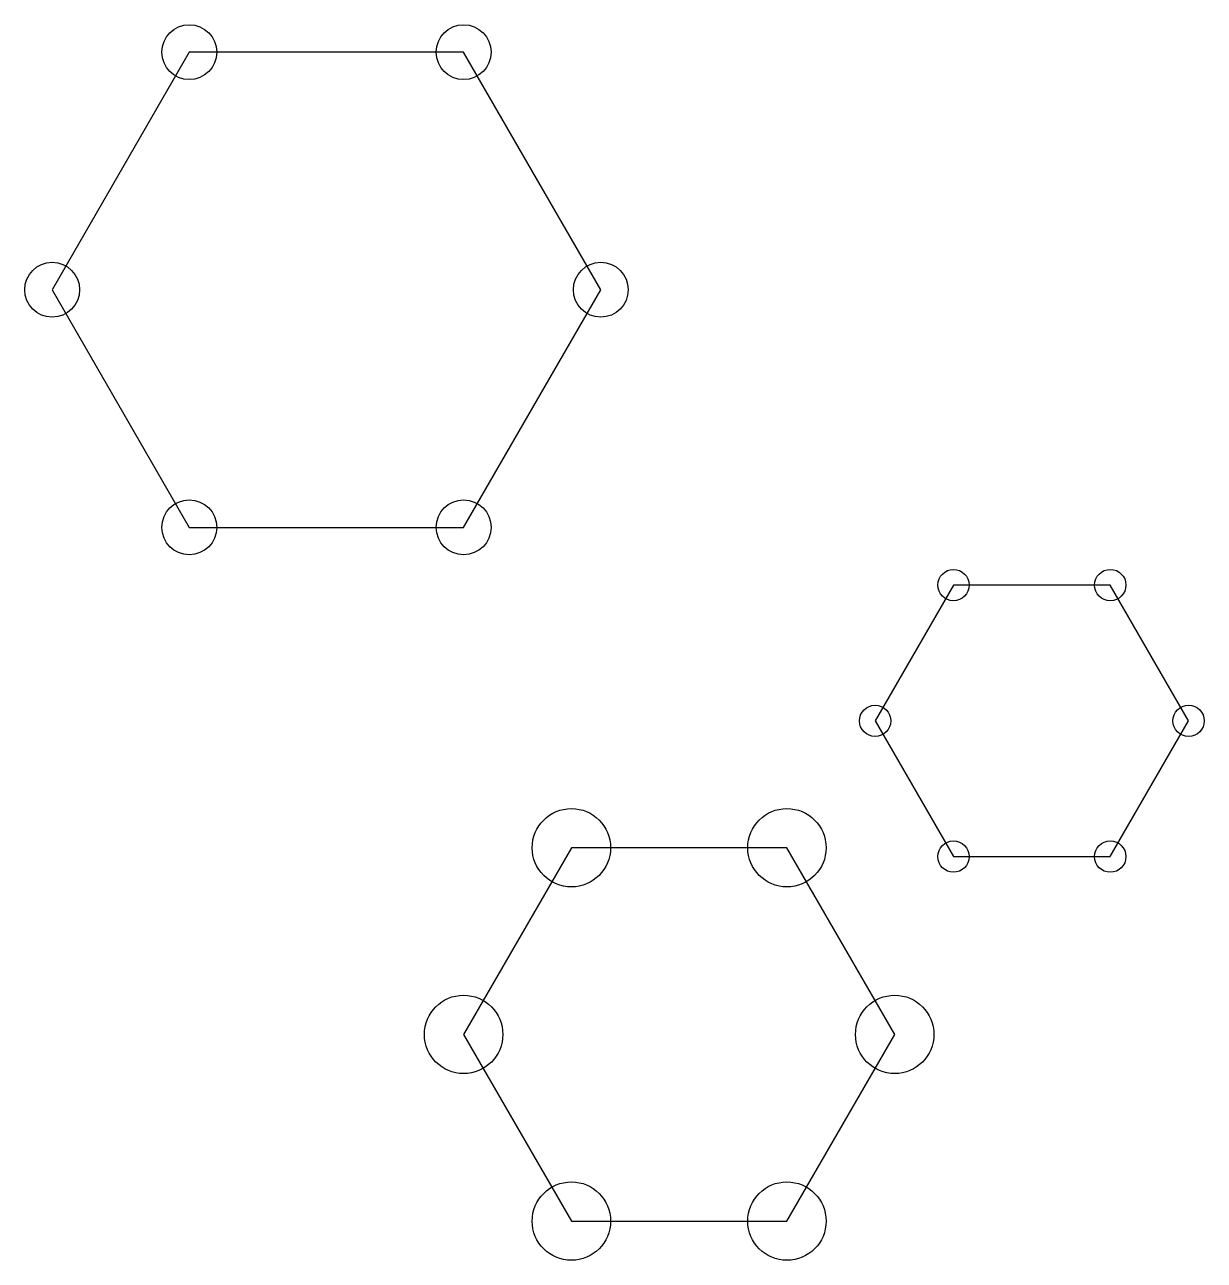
# Model space of a CAD drawing. Header units: metres. Extents: x -157 to 144, y -198 to 118.
import ezdxf

# ---------------------------------------------------------------- set-up
doc = ezdxf.new("R2010")
doc.units = ezdxf.units.M

msp = doc.modelspace()

# ---------------------------------------------------------------- linework, layer by layer
at = {"color": 4}
for p, q in [((-115, 110.621778), (-150, 50)), ((-45, 110.621778), (-115, 110.621778)), ((-10, 50), (-45, 110.621778)), ((-150, 50), (-115, -10.621778)), ((-45, -10.621778), (-10, 50)), ((-115, -10.621778), (-45, -10.621778))]:
    msp.add_line(p, q, dxfattribs=at)
at = {"color": 6}
for p, q in [((80, -25.358984), (60, -60)), ((120, -25.358984), (80, -25.358984)), ((140, -60), (120, -25.358984)), ((60, -60), (80, -94.641016)), ((120, -94.641016), (140, -60)), ((80, -94.641016), (120, -94.641016))]:
    msp.add_line(p, q, dxfattribs=at)
at = {"color": 5}
for p, q in [((-17.5, -92.368603), (-45, -140)), ((37.5, -92.368603), (-17.5, -92.368603)), ((65, -140), (37.5, -92.368603)), ((-45, -140), (-17.5, -187.631397)), ((37.5, -187.631397), (65, -140)), ((-17.5, -187.631397), (37.5, -187.631397))]:
    msp.add_line(p, q, dxfattribs=at)
at = {"color": 4}
for centre in [(-115, 110.621778), (-45, 110.621778), (-150, 50), (-10, 50), (-115, -10.621778), (-45, -10.621778)]:
    msp.add_circle(centre, 7, dxfattribs=at)
at = {"color": 6}
for centre in [(80, -25.358984), (120, -25.358984), (60, -60), (140, -60), (80, -94.641016), (120, -94.641016)]:
    msp.add_circle(centre, 4, dxfattribs=at)
at = {"color": 5}
for centre in [(-17.5, -92.368603), (37.5, -92.368603), (-45, -140), (65, -140), (-17.5, -187.631397), (37.5, -187.631397)]:
    msp.add_circle(centre, 10, dxfattribs=at)

doc.saveas('drawing.dxf')
